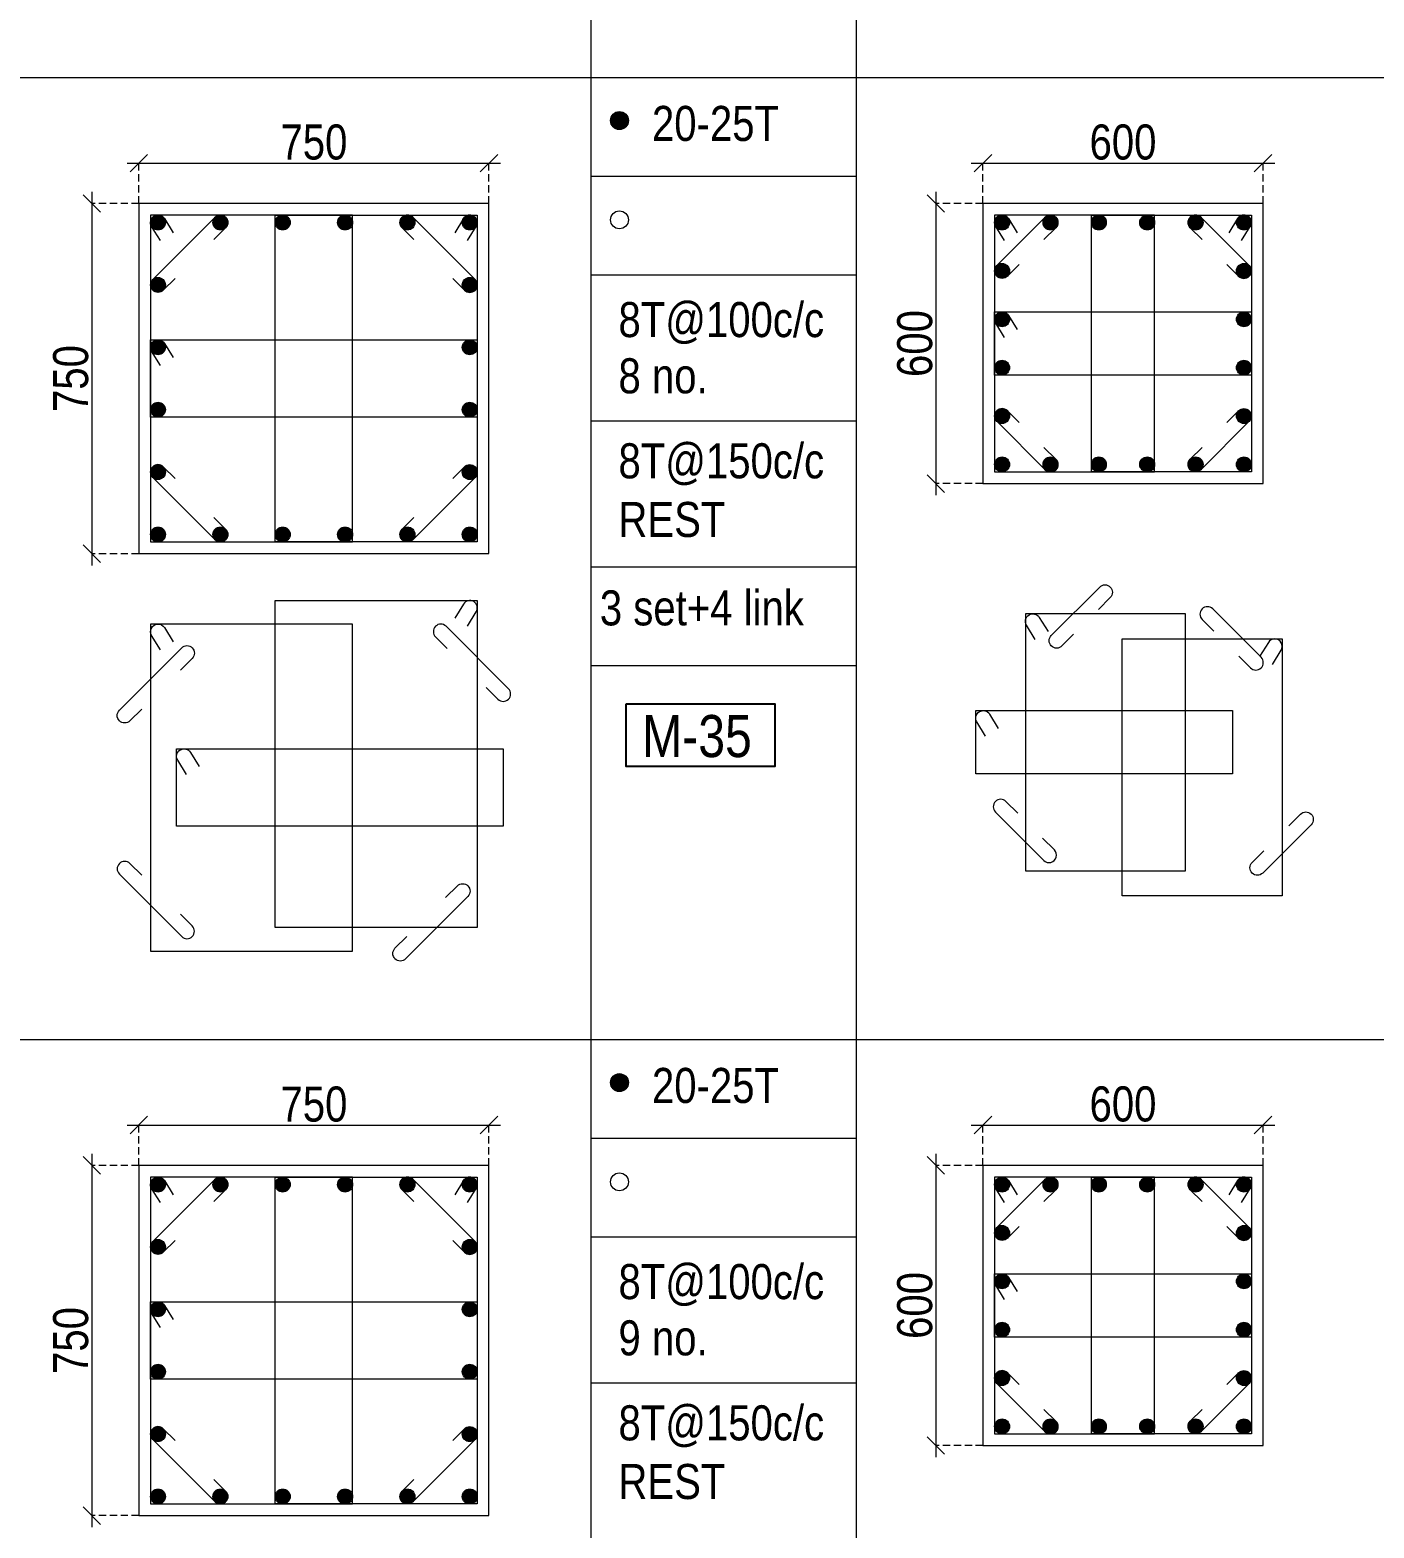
# Model space of a CAD drawing. Header units: millimetres. Extents: x 1112055 to 3390982, y -148532 to 766891.
# Drawn here: x 2113384 to 2124902, y 345047 to 357878 of the extents above; entities that cross this region are included whole.
import ezdxf
from ezdxf.enums import TextEntityAlignment as Align

# ---------------------------------------------------------------- set-up
doc = ezdxf.new("R2010")
doc.units = ezdxf.units.MM
doc.header["$PDMODE"] = 35
doc.header["$PDSIZE"] = -25
doc.linetypes.add('DASHED2', pattern=[0.375, 0.25, -0.125])
doc.linetypes.add('Hidden', pattern=[9.525, 6.35, -3.175])
for name, color, linetype, lineweight in [('B COL. SIZE DIM', 220, 'Continuous', 25), ('B COLSCH', 204, 'Continuous', 20), ('B COLUMN', 1, 'Hidden', 9), ('B STEEL', 34, 'Continuous', 15)]:
    doc.layers.add(name, color=color, linetype=linetype, lineweight=lineweight)
doc.layers.add('B TEXT', color=7, linetype='Continuous')
doc.styles.add('dim inside', font='romans.shx', dxfattribs={"width": 0.8, "height": 125})
doc.styles.add('SWINC', font='swissc.ttf')
doc.dimstyles.new('dim inside', dxfattribs={"dimtxt": 125, "dimasz": 100, "dimexe": 0, "dimexo": 0, "dimgap": 10, "dimtad": 0, "dimdec": 0, "dimzin": 0, "dimdsep": 46, "dimtxsty": 'dim inside', "dimblk": 'SMALL', "dimcen": 0.09, "dimadec": 0, "dimazin": 0, "dimtfac": 1, "dimtdec": 0, "dimtofl": 0, "dimtmove": 0, "dimatfit": 3, "dimfxl": 1, "dimtolj": 1, "dimtzin": 0, "dimarcsym": 2})

# ---------------------------------------------------------------- blocks, each defined once
blk = doc.blocks.new('_Oblique')
at = {"color": 0, "linetype": 'ByBlock', "lineweight": -2}
blk.add_line((-0.5, -0.5), (0.5, 0.5), dxfattribs=at)
blk = doc.blocks.new('*D1060')
at = {"layer": 'B COL. SIZE DIM', "color": 250, "lineweight": 9, "ltscale": 250, "transparency": 16777216}
blk.add_line((2114218, 356737), (2117418, 356737), dxfattribs=at)
at = {"layer": 'B COL. SIZE DIM', "color": 250, "linetype": 'DASHED2', "lineweight": 9, "ltscale": 250, "transparency": 16777216}
for p, q in [((2114318, 356392), (2114318, 356737)), ((2117318, 356392), (2117318, 356737))]:
    blk.add_line(p, q, dxfattribs=at)
at = {"layer": 'Defpoints', "color": 0, "ltscale": 250, "transparency": 16777216}
for p in [(2117318, 356737), (2114318, 356392), (2117318, 356392)]:
    blk.add_point(p, dxfattribs=at)
at = {"layer": 'B COL. SIZE DIM', "color": 250, "lineweight": 9, "ltscale": 250, "transparency": 16777216, "xscale": 150, "yscale": 150, "zscale": 150, "rotation": 180}
blk.add_blockref('_Oblique', (2114318, 356737), dxfattribs=at)
at = {"layer": 'B COL. SIZE DIM', "color": 250, "lineweight": 9, "ltscale": 250, "transparency": 16777216, "xscale": 150, "yscale": 150, "zscale": 150}
blk.add_blockref('_Oblique', (2117318, 356737), dxfattribs=at)
at = {"layer": 'B COL. SIZE DIM', "color": 6, "ltscale": 250, "transparency": 16777216, "insert": (2115818, 356916), "char_height": 300, "attachment_point": 5, "style": 'SWINC'}
blk.add_mtext('\\A1;750', dxfattribs=at)
blk = doc.blocks.new('*D1061')
at = {"layer": 'B COL. SIZE DIM', "color": 250, "lineweight": 9, "ltscale": 250, "transparency": 16777216}
blk.add_line((2113914, 356492), (2113914, 353292), dxfattribs=at)
at = {"layer": 'B COL. SIZE DIM', "color": 250, "linetype": 'DASHED2', "lineweight": 9, "ltscale": 250, "transparency": 16777216}
for p, q in [((2114318, 356392), (2113914, 356392)), ((2114318, 353392), (2113914, 353392))]:
    blk.add_line(p, q, dxfattribs=at)
at = {"layer": 'Defpoints', "color": 0, "ltscale": 250, "transparency": 16777216}
for p in [(2114318, 356392), (2113914, 353392), (2114318, 353392)]:
    blk.add_point(p, dxfattribs=at)
at = {"layer": 'B COL. SIZE DIM', "color": 250, "lineweight": 9, "ltscale": 250, "transparency": 16777216, "xscale": 150, "yscale": 150, "zscale": 150}
for p, rotation in [((2113914, 356392), 90), ((2113914, 353392), 270)]:
    blk.add_blockref('_Oblique', p, dxfattribs=dict(at, rotation=rotation))
at = {"layer": 'B COL. SIZE DIM', "color": 6, "ltscale": 250, "transparency": 16777216, "insert": (2113735, 354892), "char_height": 300, "attachment_point": 5, "rotation": 90, "style": 'SWINC'}
blk.add_mtext('\\A1;750', dxfattribs=at)
blk = doc.blocks.new('*D1064')
at = {"layer": 'B COL. SIZE DIM', "color": 250, "lineweight": 9, "ltscale": 250, "transparency": 16777216}
blk.add_line((2114218, 348498), (2117418, 348498), dxfattribs=at)
at = {"layer": 'B COL. SIZE DIM', "color": 250, "linetype": 'DASHED2', "lineweight": 9, "ltscale": 250, "transparency": 16777216}
for p, q in [((2114318, 348153), (2114318, 348498)), ((2117318, 348153), (2117318, 348498))]:
    blk.add_line(p, q, dxfattribs=at)
at = {"layer": 'Defpoints', "color": 0, "ltscale": 250, "transparency": 16777216}
for p in [(2117318, 348498), (2114318, 348153), (2117318, 348153)]:
    blk.add_point(p, dxfattribs=at)
at = {"layer": 'B COL. SIZE DIM', "color": 250, "lineweight": 9, "ltscale": 250, "transparency": 16777216, "xscale": 150, "yscale": 150, "zscale": 150, "rotation": 180}
blk.add_blockref('_Oblique', (2114318, 348498), dxfattribs=at)
at = {"layer": 'B COL. SIZE DIM', "color": 250, "lineweight": 9, "ltscale": 250, "transparency": 16777216, "xscale": 150, "yscale": 150, "zscale": 150}
blk.add_blockref('_Oblique', (2117318, 348498), dxfattribs=at)
at = {"layer": 'B COL. SIZE DIM', "color": 6, "ltscale": 250, "transparency": 16777216, "insert": (2115818, 348676), "char_height": 300, "attachment_point": 5, "style": 'SWINC'}
blk.add_mtext('\\A1;750', dxfattribs=at)
blk = doc.blocks.new('*D1065')
at = {"layer": 'B COL. SIZE DIM', "color": 250, "lineweight": 9, "ltscale": 250, "transparency": 16777216}
blk.add_line((2113914, 348253), (2113914, 345053), dxfattribs=at)
at = {"layer": 'B COL. SIZE DIM', "color": 250, "linetype": 'DASHED2', "lineweight": 9, "ltscale": 250, "transparency": 16777216}
for p, q in [((2114318, 348153), (2113914, 348153)), ((2114318, 345153), (2113914, 345153))]:
    blk.add_line(p, q, dxfattribs=at)
at = {"layer": 'Defpoints', "color": 0, "ltscale": 250, "transparency": 16777216}
for p in [(2114318, 348153), (2113914, 345153), (2114318, 345153)]:
    blk.add_point(p, dxfattribs=at)
at = {"layer": 'B COL. SIZE DIM', "color": 250, "lineweight": 9, "ltscale": 250, "transparency": 16777216, "xscale": 150, "yscale": 150, "zscale": 150}
for p, rotation in [((2113914, 348153), 90), ((2113914, 345153), 270)]:
    blk.add_blockref('_Oblique', p, dxfattribs=dict(at, rotation=rotation))
at = {"layer": 'B COL. SIZE DIM', "color": 6, "ltscale": 250, "transparency": 16777216, "insert": (2113735, 346653), "char_height": 300, "attachment_point": 5, "rotation": 90, "style": 'SWINC'}
blk.add_mtext('\\A1;750', dxfattribs=at)
blk = doc.blocks.new('*D1070')
at = {"layer": 'B COL. SIZE DIM', "color": 250, "lineweight": 9, "ltscale": 250, "transparency": 16777216}
blk.add_line((2121451, 348498), (2124051, 348498), dxfattribs=at)
at = {"layer": 'B COL. SIZE DIM', "color": 250, "linetype": 'DASHED2', "lineweight": 9, "ltscale": 250, "transparency": 16777216}
for p, q in [((2121551, 348153), (2121551, 348498)), ((2123951, 348153), (2123951, 348498))]:
    blk.add_line(p, q, dxfattribs=at)
at = {"layer": 'Defpoints', "color": 0, "ltscale": 250, "transparency": 16777216}
for p in [(2123951, 348498), (2121551, 348153), (2123951, 348153)]:
    blk.add_point(p, dxfattribs=at)
at = {"layer": 'B COL. SIZE DIM', "color": 250, "lineweight": 9, "ltscale": 250, "transparency": 16777216, "xscale": 150, "yscale": 150, "zscale": 150, "rotation": 180}
blk.add_blockref('_Oblique', (2121551, 348498), dxfattribs=at)
at = {"layer": 'B COL. SIZE DIM', "color": 250, "lineweight": 9, "ltscale": 250, "transparency": 16777216, "xscale": 150, "yscale": 150, "zscale": 150}
blk.add_blockref('_Oblique', (2123951, 348498), dxfattribs=at)
at = {"layer": 'B COL. SIZE DIM', "color": 6, "ltscale": 250, "transparency": 16777216, "insert": (2122751, 348677), "char_height": 300, "attachment_point": 5, "style": 'SWINC'}
blk.add_mtext('\\A1;600', dxfattribs=at)
blk = doc.blocks.new('*D1071')
at = {"layer": 'B COL. SIZE DIM', "color": 250, "lineweight": 9, "ltscale": 250, "transparency": 16777216}
blk.add_line((2121147, 348253), (2121147, 345653), dxfattribs=at)
at = {"layer": 'B COL. SIZE DIM', "color": 250, "linetype": 'DASHED2', "lineweight": 9, "ltscale": 250, "transparency": 16777216}
for p, q in [((2121551, 348153), (2121147, 348153)), ((2121551, 345753), (2121147, 345753))]:
    blk.add_line(p, q, dxfattribs=at)
at = {"layer": 'Defpoints', "color": 0, "ltscale": 250, "transparency": 16777216}
for p in [(2121551, 348153), (2121147, 345753), (2121551, 345753)]:
    blk.add_point(p, dxfattribs=at)
at = {"layer": 'B COL. SIZE DIM', "color": 250, "lineweight": 9, "ltscale": 250, "transparency": 16777216, "xscale": 150, "yscale": 150, "zscale": 150}
for p, rotation in [((2121147, 348153), 90), ((2121147, 345753), 270)]:
    blk.add_blockref('_Oblique', p, dxfattribs=dict(at, rotation=rotation))
at = {"layer": 'B COL. SIZE DIM', "color": 6, "ltscale": 250, "transparency": 16777216, "insert": (2120968, 346953), "char_height": 300, "attachment_point": 5, "rotation": 90, "style": 'SWINC'}
blk.add_mtext('\\A1;600', dxfattribs=at)
blk = doc.blocks.new('*D1066')
at = {"layer": 'B COL. SIZE DIM', "color": 250, "lineweight": 9, "ltscale": 250, "transparency": 16777216}
blk.add_line((2121451, 356737), (2124051, 356737), dxfattribs=at)
at = {"layer": 'B COL. SIZE DIM', "color": 250, "linetype": 'DASHED2', "lineweight": 9, "ltscale": 250, "transparency": 16777216}
for p, q in [((2121551, 356392), (2121551, 356737)), ((2123951, 356392), (2123951, 356737))]:
    blk.add_line(p, q, dxfattribs=at)
at = {"layer": 'Defpoints', "color": 0, "ltscale": 250, "transparency": 16777216}
for p in [(2123951, 356737), (2121551, 356392), (2123951, 356392)]:
    blk.add_point(p, dxfattribs=at)
at = {"layer": 'B COL. SIZE DIM', "color": 250, "lineweight": 9, "ltscale": 250, "transparency": 16777216, "xscale": 150, "yscale": 150, "zscale": 150, "rotation": 180}
blk.add_blockref('_Oblique', (2121551, 356737), dxfattribs=at)
at = {"layer": 'B COL. SIZE DIM', "color": 250, "lineweight": 9, "ltscale": 250, "transparency": 16777216, "xscale": 150, "yscale": 150, "zscale": 150}
blk.add_blockref('_Oblique', (2123951, 356737), dxfattribs=at)
at = {"layer": 'B COL. SIZE DIM', "color": 6, "ltscale": 250, "transparency": 16777216, "insert": (2122751, 356916), "char_height": 300, "attachment_point": 5, "style": 'SWINC'}
blk.add_mtext('\\A1;600', dxfattribs=at)
blk = doc.blocks.new('*D1067')
at = {"layer": 'B COL. SIZE DIM', "color": 250, "lineweight": 9, "ltscale": 250, "transparency": 16777216}
blk.add_line((2121147, 356492), (2121147, 353892), dxfattribs=at)
at = {"layer": 'B COL. SIZE DIM', "color": 250, "linetype": 'DASHED2', "lineweight": 9, "ltscale": 250, "transparency": 16777216}
for p, q in [((2121551, 356392), (2121147, 356392)), ((2121551, 353992), (2121147, 353992))]:
    blk.add_line(p, q, dxfattribs=at)
at = {"layer": 'Defpoints', "color": 0, "ltscale": 250, "transparency": 16777216}
for p in [(2121551, 356392), (2121147, 353992), (2121551, 353992)]:
    blk.add_point(p, dxfattribs=at)
at = {"layer": 'B COL. SIZE DIM', "color": 250, "lineweight": 9, "ltscale": 250, "transparency": 16777216, "xscale": 150, "yscale": 150, "zscale": 150}
for p, rotation in [((2121147, 356392), 90), ((2121147, 353992), 270)]:
    blk.add_blockref('_Oblique', p, dxfattribs=dict(at, rotation=rotation))
at = {"layer": 'B COL. SIZE DIM', "color": 6, "ltscale": 250, "transparency": 16777216, "insert": (2120968, 355192), "char_height": 300, "attachment_point": 5, "rotation": 90, "style": 'SWINC'}
blk.add_mtext('\\A1;600', dxfattribs=at)

msp = doc.modelspace()

# ---------------------------------------------------------------- hatches: boundary and pattern name
at = {"layer": 'B STEEL', "lineweight": 9, "ltscale": 0.5}
h = msp.add_hatch(color=34, dxfattribs=at)
edge = h.paths.add_edge_path()
edge.add_arc((2118436, 357101.6), 76.8, 0, 360)
h = msp.add_hatch(color=34, dxfattribs=at)
edge = h.paths.add_edge_path()
edge.add_arc((2114481.7, 356228.4), 64, 0, 360)
at = {"layer": 'B STEEL'}
h = msp.add_hatch(color=34, dxfattribs=at)
edge = h.paths.add_edge_path()
edge.add_arc((2115016.1, 356228.4), 64, 0, 360)
h = msp.add_hatch(color=34, dxfattribs=at)
edge = h.paths.add_edge_path()
edge.add_arc((2115550.4, 356228.4), 64, 0, 360)
h = msp.add_hatch(color=34, dxfattribs=at)
edge = h.paths.add_edge_path()
edge.add_arc((2116084.8, 356228.4), 64, 0, 360)
h = msp.add_hatch(color=34, dxfattribs=at)
edge = h.paths.add_edge_path()
edge.add_arc((2116619.2, 356228.4), 64, 0, 360)
at = {"layer": 'B STEEL', "lineweight": 9, "ltscale": 0.5}
h = msp.add_hatch(color=34, dxfattribs=at)
edge = h.paths.add_edge_path()
edge.add_arc((2117153.6, 356228.4), 64, 180, 540, ccw=False)
h = msp.add_hatch(color=34, dxfattribs=at)
edge = h.paths.add_edge_path()
edge.add_arc((2121715.2, 356228.4), 64, 0, 360)
h = msp.add_hatch(color=34, dxfattribs=at)
edge = h.paths.add_edge_path()
edge.add_arc((2122129.6, 356228.4), 64, 180, 540, ccw=False)
at = {"layer": 'B STEEL'}
h = msp.add_hatch(color=34, dxfattribs=at)
edge = h.paths.add_edge_path()
edge.add_arc((2122544, 356228.4), 64, 0, 360)
h = msp.add_hatch(color=34, dxfattribs=at)
edge = h.paths.add_edge_path()
edge.add_arc((2122958.4, 356228.4), 64, 0, 360)
at = {"layer": 'B STEEL', "lineweight": 9, "ltscale": 0.5}
h = msp.add_hatch(color=34, dxfattribs=at)
edge = h.paths.add_edge_path()
edge.add_arc((2123372.8, 356228.4), 64, 180, 540, ccw=False)
h = msp.add_hatch(color=34, dxfattribs=at)
edge = h.paths.add_edge_path()
edge.add_arc((2123787.2, 356228.4), 64, 180, 540, ccw=False)
h = msp.add_hatch(color=34, dxfattribs=at)
edge = h.paths.add_edge_path()
edge.add_arc((2121715.2, 355814), 64, 0, 360)
h = msp.add_hatch(color=34, dxfattribs=at)
edge = h.paths.add_edge_path()
edge.add_arc((2123787.2, 355814), 64, 180, 540, ccw=False)
at = {"layer": 'B STEEL'}
h = msp.add_hatch(color=34, dxfattribs=at)
edge = h.paths.add_edge_path()
edge.add_arc((2114481.7, 355694), 64, 0, 360)
h = msp.add_hatch(color=34, dxfattribs=at)
edge = h.paths.add_edge_path()
edge.add_arc((2117153.6, 355694), 64, 0, 360)
h = msp.add_hatch(color=34, dxfattribs=at)
edge = h.paths.add_edge_path()
edge.add_arc((2121715.2, 355399.6), 64, 0, 360)
h = msp.add_hatch(color=34, dxfattribs=at)
edge = h.paths.add_edge_path()
edge.add_arc((2123787.2, 355399.6), 64, 0, 360)
h = msp.add_hatch(color=34, dxfattribs=at)
edge = h.paths.add_edge_path()
edge.add_arc((2114481.7, 355159.6), 64, 0, 360)
h = msp.add_hatch(color=34, dxfattribs=at)
edge = h.paths.add_edge_path()
edge.add_arc((2117153.6, 355159.6), 64, 0, 360)
h = msp.add_hatch(color=34, dxfattribs=at)
edge = h.paths.add_edge_path()
edge.add_arc((2121715.2, 354985.2), 64, 0, 360)
h = msp.add_hatch(color=34, dxfattribs=at)
edge = h.paths.add_edge_path()
edge.add_arc((2123787.2, 354985.2), 64, 0, 360)
h = msp.add_hatch(color=34, dxfattribs=at)
edge = h.paths.add_edge_path()
edge.add_arc((2114481.7, 354625.2), 64, 0, 360)
h = msp.add_hatch(color=34, dxfattribs=at)
edge = h.paths.add_edge_path()
edge.add_arc((2117153.6, 354625.2), 64, 0, 360)
at = {"layer": 'B STEEL', "lineweight": 9, "ltscale": 0.5}
h = msp.add_hatch(color=34, dxfattribs=at)
edge = h.paths.add_edge_path()
edge.add_arc((2121715.2, 354570.8), 64, 0, 360)
h = msp.add_hatch(color=34, dxfattribs=at)
edge = h.paths.add_edge_path()
edge.add_arc((2123787.2, 354570.8), 64, 180, 540, ccw=False)
at = {"layer": 'B STEEL'}
h = msp.add_hatch(color=34, dxfattribs=at)
edge = h.paths.add_edge_path()
edge.add_arc((2114481.7, 354090.8), 64, 0, 360)
h = msp.add_hatch(color=34, dxfattribs=at)
edge = h.paths.add_edge_path()
edge.add_arc((2117153.6, 354090.8), 64, 0, 360)
at = {"layer": 'B STEEL', "lineweight": 9, "ltscale": 0.5}
h = msp.add_hatch(color=34, dxfattribs=at)
edge = h.paths.add_edge_path()
edge.add_arc((2121715.2, 354156.4), 64, 0, 360, ccw=False)
h = msp.add_hatch(color=34, dxfattribs=at)
edge = h.paths.add_edge_path()
edge.add_arc((2122129.6, 354156.4), 64, -180, 180)
at = {"layer": 'B STEEL'}
h = msp.add_hatch(color=34, dxfattribs=at)
edge = h.paths.add_edge_path()
edge.add_arc((2122544, 354156.4), 64, 0, 360)
h = msp.add_hatch(color=34, dxfattribs=at)
edge = h.paths.add_edge_path()
edge.add_arc((2122958.4, 354156.4), 64, 0, 360)
at = {"layer": 'B STEEL', "lineweight": 9, "ltscale": 0.5}
h = msp.add_hatch(color=34, dxfattribs=at)
edge = h.paths.add_edge_path()
edge.add_arc((2123372.8, 354156.4), 64, -180, 180)
h = msp.add_hatch(color=34, dxfattribs=at)
edge = h.paths.add_edge_path()
edge.add_arc((2123787.2, 354156.4), 64, -180, 180)
h = msp.add_hatch(color=34, dxfattribs=at)
edge = h.paths.add_edge_path()
edge.add_arc((2114481.7, 353556.4), 64, 0, 360, ccw=False)
at = {"layer": 'B STEEL'}
h = msp.add_hatch(color=34, dxfattribs=at)
edge = h.paths.add_edge_path()
edge.add_arc((2115016.1, 353556.4), 64, 0, 360)
h = msp.add_hatch(color=34, dxfattribs=at)
edge = h.paths.add_edge_path()
edge.add_arc((2115550.4, 353556.4), 64, 0, 360)
h = msp.add_hatch(color=34, dxfattribs=at)
edge = h.paths.add_edge_path()
edge.add_arc((2116084.8, 353556.4), 64, 0, 360)
h = msp.add_hatch(color=34, dxfattribs=at)
edge = h.paths.add_edge_path()
edge.add_arc((2116619.2, 353556.4), 64, 0, 360)
at = {"layer": 'B STEEL', "lineweight": 9, "ltscale": 0.5}
h = msp.add_hatch(color=34, dxfattribs=at)
edge = h.paths.add_edge_path()
edge.add_arc((2117153.6, 353556.4), 64, -180, 180)
h = msp.add_hatch(color=34, dxfattribs=at)
edge = h.paths.add_edge_path()
edge.add_arc((2118436, 348861.8), 76.8, 0, 360)
h = msp.add_hatch(color=34, dxfattribs=at)
edge = h.paths.add_edge_path()
edge.add_arc((2114481.7, 347988.6), 64, 0, 360)
at = {"layer": 'B STEEL'}
h = msp.add_hatch(color=34, dxfattribs=at)
edge = h.paths.add_edge_path()
edge.add_arc((2115016.1, 347988.6), 64, 0, 360)
h = msp.add_hatch(color=34, dxfattribs=at)
edge = h.paths.add_edge_path()
edge.add_arc((2115550.4, 347988.6), 64, 0, 360)
h = msp.add_hatch(color=34, dxfattribs=at)
edge = h.paths.add_edge_path()
edge.add_arc((2116084.8, 347988.6), 64, 0, 360)
h = msp.add_hatch(color=34, dxfattribs=at)
edge = h.paths.add_edge_path()
edge.add_arc((2116619.2, 347988.6), 64, 0, 360)
at = {"layer": 'B STEEL', "lineweight": 9, "ltscale": 0.5}
h = msp.add_hatch(color=34, dxfattribs=at)
edge = h.paths.add_edge_path()
edge.add_arc((2117153.6, 347988.6), 64, 180, 540, ccw=False)
h = msp.add_hatch(color=34, dxfattribs=at)
edge = h.paths.add_edge_path()
edge.add_arc((2121715.2, 347988.6), 64, 0, 360)
h = msp.add_hatch(color=34, dxfattribs=at)
edge = h.paths.add_edge_path()
edge.add_arc((2122129.6, 347988.6), 64, 180, 540, ccw=False)
at = {"layer": 'B STEEL'}
h = msp.add_hatch(color=34, dxfattribs=at)
edge = h.paths.add_edge_path()
edge.add_arc((2122544, 347988.6), 64, 0, 360)
h = msp.add_hatch(color=34, dxfattribs=at)
edge = h.paths.add_edge_path()
edge.add_arc((2122958.4, 347988.6), 64, 0, 360)
at = {"layer": 'B STEEL', "lineweight": 9, "ltscale": 0.5}
h = msp.add_hatch(color=34, dxfattribs=at)
edge = h.paths.add_edge_path()
edge.add_arc((2123372.8, 347988.6), 64, 180, 540, ccw=False)
h = msp.add_hatch(color=34, dxfattribs=at)
edge = h.paths.add_edge_path()
edge.add_arc((2123787.2, 347988.6), 64, 180, 540, ccw=False)
h = msp.add_hatch(color=34, dxfattribs=at)
edge = h.paths.add_edge_path()
edge.add_arc((2121715.2, 347574.2), 64, 0, 360)
h = msp.add_hatch(color=34, dxfattribs=at)
edge = h.paths.add_edge_path()
edge.add_arc((2123787.2, 347574.2), 64, 180, 540, ccw=False)
at = {"layer": 'B STEEL'}
h = msp.add_hatch(color=34, dxfattribs=at)
edge = h.paths.add_edge_path()
edge.add_arc((2114481.7, 347454.2), 64, 0, 360)
h = msp.add_hatch(color=34, dxfattribs=at)
edge = h.paths.add_edge_path()
edge.add_arc((2117153.6, 347454.2), 64, 0, 360)
h = msp.add_hatch(color=34, dxfattribs=at)
edge = h.paths.add_edge_path()
edge.add_arc((2121715.2, 347159.8), 64, 0, 360)
h = msp.add_hatch(color=34, dxfattribs=at)
edge = h.paths.add_edge_path()
edge.add_arc((2123787.2, 347159.8), 64, 0, 360)
h = msp.add_hatch(color=34, dxfattribs=at)
edge = h.paths.add_edge_path()
edge.add_arc((2114481.7, 346919.8), 64, 0, 360)
h = msp.add_hatch(color=34, dxfattribs=at)
edge = h.paths.add_edge_path()
edge.add_arc((2117153.6, 346919.8), 64, 0, 360)
h = msp.add_hatch(color=34, dxfattribs=at)
edge = h.paths.add_edge_path()
edge.add_arc((2121715.2, 346745.4), 64, 0, 360)
h = msp.add_hatch(color=34, dxfattribs=at)
edge = h.paths.add_edge_path()
edge.add_arc((2123787.2, 346745.4), 64, 0, 360)
h = msp.add_hatch(color=34, dxfattribs=at)
edge = h.paths.add_edge_path()
edge.add_arc((2114481.7, 346385.4), 64, 0, 360)
h = msp.add_hatch(color=34, dxfattribs=at)
edge = h.paths.add_edge_path()
edge.add_arc((2117153.6, 346385.4), 64, 0, 360)
at = {"layer": 'B STEEL', "lineweight": 9, "ltscale": 0.5}
h = msp.add_hatch(color=34, dxfattribs=at)
edge = h.paths.add_edge_path()
edge.add_arc((2121715.2, 346331), 64, 0, 360)
h = msp.add_hatch(color=34, dxfattribs=at)
edge = h.paths.add_edge_path()
edge.add_arc((2123787.2, 346331), 64, 180, 540, ccw=False)
h = msp.add_hatch(color=34, dxfattribs=at)
edge = h.paths.add_edge_path()
edge.add_arc((2121715.2, 345916.6), 64, 0, 360, ccw=False)
h = msp.add_hatch(color=34, dxfattribs=at)
edge = h.paths.add_edge_path()
edge.add_arc((2122129.6, 345916.6), 64, -180, 180)
at = {"layer": 'B STEEL'}
h = msp.add_hatch(color=34, dxfattribs=at)
edge = h.paths.add_edge_path()
edge.add_arc((2122544, 345916.6), 64, 0, 360)
h = msp.add_hatch(color=34, dxfattribs=at)
edge = h.paths.add_edge_path()
edge.add_arc((2122958.4, 345916.6), 64, 0, 360)
at = {"layer": 'B STEEL', "lineweight": 9, "ltscale": 0.5}
h = msp.add_hatch(color=34, dxfattribs=at)
edge = h.paths.add_edge_path()
edge.add_arc((2123372.8, 345916.6), 64, -180, 180)
h = msp.add_hatch(color=34, dxfattribs=at)
edge = h.paths.add_edge_path()
edge.add_arc((2123787.2, 345916.6), 64, -180, 180)
at = {"layer": 'B STEEL'}
h = msp.add_hatch(color=34, dxfattribs=at)
edge = h.paths.add_edge_path()
edge.add_arc((2114481.7, 345851), 64, 0, 360)
h = msp.add_hatch(color=34, dxfattribs=at)
edge = h.paths.add_edge_path()
edge.add_arc((2117153.6, 345851), 64, 0, 360)
at = {"layer": 'B STEEL', "lineweight": 9, "ltscale": 0.5}
h = msp.add_hatch(color=34, dxfattribs=at)
edge = h.paths.add_edge_path()
edge.add_arc((2114481.7, 345316.6), 64, 0, 360, ccw=False)
at = {"layer": 'B STEEL'}
h = msp.add_hatch(color=34, dxfattribs=at)
edge = h.paths.add_edge_path()
edge.add_arc((2115016.1, 345316.6), 64, 0, 360)
h = msp.add_hatch(color=34, dxfattribs=at)
edge = h.paths.add_edge_path()
edge.add_arc((2115550.4, 345316.6), 64, 0, 360)
h = msp.add_hatch(color=34, dxfattribs=at)
edge = h.paths.add_edge_path()
edge.add_arc((2116084.8, 345316.6), 64, 0, 360)
h = msp.add_hatch(color=34, dxfattribs=at)
edge = h.paths.add_edge_path()
edge.add_arc((2116619.2, 345316.6), 64, 0, 360)
at = {"layer": 'B STEEL', "lineweight": 9, "ltscale": 0.5}
h = msp.add_hatch(color=34, dxfattribs=at)
edge = h.paths.add_edge_path()
edge.add_arc((2117153.6, 345316.6), 64, -180, 180)

# ---------------------------------------------------------------- linework, layer by layer
at = {"layer": 'B COLSCH', "color": 250, "lineweight": 0}
for p, q in [((2118189.7, 382189.4), (2118189.7, 332750.4)), ((2120464.1, 382189.4), (2120464.1, 323875.2)), ((2087620, 357469.9), (2216655.7, 357469.9)), ((2118189.7, 356624.9), (2120464.1, 356624.9)), ((2118189.7, 355779.9), (2120464.1, 355779.9)), ((2118189.7, 354530.1), (2120464.1, 354530.1)), ((2118189.7, 353280.4), (2120464.1, 353280.4)), ((2118189.7, 352435.4), (2120464.1, 352435.4)), ((2087620, 349230.1), (2216655.7, 349230.1)), ((2118189.7, 348385.1), (2120464.1, 348385.1)), ((2118189.7, 347540.1), (2120464.1, 347540.1)), ((2118189.7, 346290.3), (2120464.1, 346290.3))]:
    msp.add_line(p, q, dxfattribs=at)
at = {"layer": 'B COLUMN', "color": 1, "linetype": 'ByBlock', "lineweight": 20}
for points in [[(2114317.6, 353392.4), (2117317.6, 353392.4), (2117317.6, 356392.4), (2114317.6, 356392.4)], [(2121551.2, 353992.4), (2123951.2, 353992.4), (2123951.2, 356392.4), (2121551.2, 356392.4)], [(2114317.6, 345152.6), (2117317.6, 345152.6), (2117317.6, 348152.6), (2114317.6, 348152.6)], [(2121551.2, 345752.6), (2123951.2, 345752.6), (2123951.2, 348152.6), (2121551.2, 348152.6)]]:
    msp.add_lwpolyline(points, close=True, dxfattribs=at)
at = {"layer": 'B STEEL', "color": 34, "lineweight": 9, "ltscale": 0.5}
for points in [[(2114417.6, 353492.4), (2116148.9, 353492.4), (2116148.9, 356292.4), (2114417.6, 356292.4)], [(2117217.6, 353492.4), (2115486.4, 353492.4), (2115486.4, 356292.4), (2117217.6, 356292.4)], [(2121651.2, 354092.4), (2123022.4, 354092.4), (2123022.4, 356292.4), (2121651.2, 356292.4)], [(2123851.2, 354092.4), (2122480, 354092.4), (2122480, 356292.4), (2123851.2, 356292.4)], [(2121651.2, 355463.6), (2123851.2, 355463.6), (2123851.2, 354921.2), (2121651.2, 354921.2)], [(2114417.6, 355223.6), (2117217.6, 355223.6), (2117217.6, 354561.2), (2114417.6, 354561.2)], [(2117217.6, 350191.2), (2115486.4, 350191.2), (2115486.4, 352991.2), (2117217.6, 352991.2)], [(2121915.2, 350676.8), (2123286.4, 350676.8), (2123286.4, 352876.8), (2121915.2, 352876.8)], [(2114417.6, 349988.9), (2116148.9, 349988.9), (2116148.9, 352788.9), (2114417.6, 352788.9)], [(2124115.2, 350462.3), (2122744, 350462.3), (2122744, 352662.3), (2124115.2, 352662.3)], [(2121489.3, 352048.1), (2123689.3, 352048.1), (2123689.3, 351505.6), (2121489.3, 351505.6)], [(2114640.8, 351720.1), (2117440.8, 351720.1), (2117440.8, 351057.6), (2114640.8, 351057.6)], [(2114417.6, 345252.6), (2116148.9, 345252.6), (2116148.9, 348052.6), (2114417.6, 348052.6)], [(2117217.6, 345252.6), (2115486.4, 345252.6), (2115486.4, 348052.6), (2117217.6, 348052.6)], [(2121651.2, 345852.6), (2123022.4, 345852.6), (2123022.4, 348052.6), (2121651.2, 348052.6)], [(2123851.2, 345852.6), (2122480, 345852.6), (2122480, 348052.6), (2123851.2, 348052.6)], [(2121651.2, 347223.8), (2123851.2, 347223.8), (2123851.2, 346681.4), (2121651.2, 346681.4)], [(2114417.6, 346983.8), (2117217.6, 346983.8), (2117217.6, 346321.4), (2114417.6, 346321.4)]]:
    msp.add_lwpolyline(points, close=True, dxfattribs=at)
for points in [[(2114501.9, 356073.4), (2114427.1, 356194.9, -1), (2114536.2, 356262), (2114611, 356140.5)], [(2114627.8, 355749.6), (2114526.9, 355648.8, -1), (2114436.4, 355739.3), (2114970.8, 356273.7, -1), (2115061.3, 356183.1), (2114960.5, 356082.3)], [(2117007.5, 355749.6), (2117108.4, 355648.8, 1), (2117198.9, 355739.3), (2116664.5, 356273.7, 1), (2116574, 356183.1), (2116674.8, 356082.3)], [(2117133.4, 356073.4), (2117208.1, 356194.9, 1), (2117099.1, 356262), (2117024.3, 356140.5)], [(2121735.5, 356073.4), (2121660.7, 356194.9, -1), (2121769.7, 356262), (2121844.5, 356140.5)], [(2121861.3, 355869.6), (2121760.5, 355768.8, -1), (2121669.9, 355859.3), (2122084.3, 356273.7, -1), (2122174.9, 356183.1), (2122074, 356082.3)], [(2123641, 355869.6), (2123741.9, 355768.8, 1), (2123832.4, 355859.3), (2123418, 356273.7, 1), (2123327.5, 356183.1), (2123428.4, 356082.3)], [(2123766.9, 356073.4), (2123841.7, 356194.9, 1), (2123732.7, 356262), (2123657.9, 356140.5)], [(2121735.5, 355244.6), (2121660.7, 355366.1, -1), (2121769.7, 355433.2), (2121844.5, 355311.7)], [(2114501.9, 355004.6), (2114427.1, 355126.1, -1), (2114536.2, 355193.2), (2114611, 355071.7)], [(2121861.3, 354515.2), (2121760.5, 354616.1, 1), (2121669.9, 354525.6), (2122084.3, 354111.2, 1), (2122174.9, 354201.7), (2122074, 354302.6)], [(2123641, 354515.2), (2123741.9, 354616.1, -1), (2123832.4, 354525.6), (2123418, 354111.2, -1), (2123327.5, 354201.7), (2123428.4, 354302.6)], [(2114627.8, 354035.2), (2114526.9, 354136.1, 1), (2114436.4, 354045.6), (2114970.8, 353511.2, 1), (2115061.3, 353601.7), (2114960.5, 353702.6)], [(2117007.5, 354035.2), (2117108.4, 354136.1, -1), (2117198.9, 354045.6), (2116664.5, 353511.2, -1), (2116574, 353601.7), (2116674.8, 353702.6)], [(2122328.3, 352702.3), (2122227.4, 352601.4, -1), (2122136.9, 352691.9), (2122551.3, 353106.3, -1), (2122641.8, 353015.8), (2122540.9, 352914.9)], [(2117133.4, 352772.2), (2117208.1, 352893.7, 1), (2117099.1, 352960.8), (2117024.3, 352839.3)], [(2121999.5, 352657.8), (2121924.7, 352779.3, -1), (2122033.7, 352846.4), (2122108.5, 352724.9)], [(2123742.9, 352514.8), (2123843.8, 352413.9, 1), (2123934.3, 352504.4), (2123519.9, 352918.8, 1), (2123429.4, 352828.3), (2123530.2, 352727.4)], [(2114501.9, 352569.8), (2114427.1, 352691.3, -1), (2114536.2, 352758.4), (2114611, 352636.9)], [(2117293.4, 352246), (2117394.3, 352145.2, 1), (2117484.8, 352235.7), (2116950.4, 352770.1, 1), (2116859.9, 352679.6), (2116960.8, 352578.7)], [(2114341.9, 352061.5), (2114241, 351960.6, -1), (2114150.4, 352051.1), (2114684.8, 352585.5, -1), (2114775.4, 352495), (2114674.5, 352394.1)], [(2124030.9, 352443.2), (2124105.7, 352564.7, 1), (2123996.6, 352631.8), (2123921.9, 352510.3)], [(2121573.5, 351829), (2121498.8, 351950.5, -1), (2121607.8, 352017.6), (2121682.6, 351896.1)], [(2114725.1, 351501), (2114650.3, 351622.5, -1), (2114759.3, 351689.6), (2114834.1, 351568.1)], [(2121849.2, 351168.6), (2121748.3, 351269.5, 1), (2121657.8, 351179), (2122072.1, 350764.6, 1), (2122162.7, 350855.1), (2122061.8, 350956)], [(2124171.4, 351060.7), (2124272.3, 351161.6, -1), (2124362.8, 351071), (2123948.5, 350656.7, -1), (2123857.9, 350747.2), (2123958.8, 350848.1)], [(2114341.9, 350637.2), (2114241, 350738, 1), (2114150.4, 350647.5), (2114684.8, 350113.1, 1), (2114775.4, 350203.6), (2114674.5, 350304.5)], [(2116946, 350446.1), (2117046.9, 350546.9, -1), (2117137.4, 350456.4), (2116603, 349922, -1), (2116512.5, 350012.5), (2116613.3, 350113.4)], [(2114501.9, 347833.5), (2114427.1, 347955, -1), (2114536.2, 348022.1), (2114611, 347900.6)], [(2114627.8, 347509.8), (2114526.9, 347408.9, -1), (2114436.4, 347499.4), (2114970.8, 348033.8, -1), (2115061.3, 347943.3), (2114960.5, 347842.4)], [(2117007.5, 347509.8), (2117108.4, 347408.9, 1), (2117198.9, 347499.4), (2116664.5, 348033.8, 1), (2116574, 347943.3), (2116674.8, 347842.4)], [(2117133.4, 347833.5), (2117208.1, 347955, 1), (2117099.1, 348022.1), (2117024.3, 347900.6)], [(2121735.5, 347833.5), (2121660.7, 347955, -1), (2121769.7, 348022.1), (2121844.5, 347900.6)], [(2121861.3, 347629.8), (2121760.5, 347528.9, -1), (2121669.9, 347619.4), (2122084.3, 348033.8, -1), (2122174.9, 347943.3), (2122074, 347842.4)], [(2123641, 347629.8), (2123741.9, 347528.9, 1), (2123832.4, 347619.4), (2123418, 348033.8, 1), (2123327.5, 347943.3), (2123428.4, 347842.4)], [(2123766.9, 347833.5), (2123841.7, 347955, 1), (2123732.7, 348022.1), (2123657.9, 347900.6)], [(2121735.5, 347004.7), (2121660.7, 347126.2, -1), (2121769.7, 347193.3), (2121844.5, 347071.9)], [(2114501.9, 346764.7), (2114427.1, 346886.2, -1), (2114536.2, 346953.3), (2114611, 346831.9)], [(2121861.3, 346275.4), (2121760.5, 346376.3, 1), (2121669.9, 346285.7), (2122084.3, 345871.3, 1), (2122174.9, 345961.9), (2122074, 346062.7)], [(2123641, 346275.4), (2123741.9, 346376.3, -1), (2123832.4, 346285.7), (2123418, 345871.3, -1), (2123327.5, 345961.9), (2123428.4, 346062.7)], [(2114627.8, 345795.4), (2114526.9, 345896.3, 1), (2114436.4, 345805.7), (2114970.8, 345271.3, 1), (2115061.3, 345361.9), (2114960.5, 345462.7)], [(2117007.5, 345795.4), (2117108.4, 345896.3, -1), (2117198.9, 345805.7), (2116664.5, 345271.3, -1), (2116574, 345361.9), (2116674.8, 345462.7)]]:
    msp.add_lwpolyline(points, format="xyb", dxfattribs=at)
for centre, radius in [((2118436, 357101.6), 76.8), ((2118436, 356251.3), 76.8), ((2114481.7, 356228.4), 64), ((2115016.1, 356228.4), 64), ((2115550.4, 356228.4), 64), ((2116084.8, 356228.4), 64), ((2116619.2, 356228.4), 64), ((2117153.6, 356228.4), 64), ((2121715.2, 356228.4), 64), ((2122129.6, 356228.4), 64), ((2122544, 356228.4), 64), ((2122958.4, 356228.4), 64), ((2123372.8, 356228.4), 64), ((2123787.2, 356228.4), 64), ((2121715.2, 355814), 64), ((2123787.2, 355814), 64), ((2114481.7, 355694), 64), ((2117153.6, 355694), 64), ((2121715.2, 355399.6), 64), ((2123787.2, 355399.6), 64), ((2114481.7, 355159.6), 64), ((2117153.6, 355159.6), 64), ((2121715.2, 354985.2), 64), ((2123787.2, 354985.2), 64), ((2114481.7, 354625.2), 64), ((2117153.6, 354625.2), 64), ((2121715.2, 354570.8), 64), ((2123787.2, 354570.8), 64), ((2114481.7, 354090.8), 64), ((2117153.6, 354090.8), 64), ((2121715.2, 354156.4), 64), ((2122129.6, 354156.4), 64), ((2122544, 354156.4), 64), ((2122958.4, 354156.4), 64), ((2123372.8, 354156.4), 64), ((2123787.2, 354156.4), 64), ((2114481.7, 353556.4), 64), ((2115016.1, 353556.4), 64), ((2115550.4, 353556.4), 64), ((2116084.8, 353556.4), 64), ((2116619.2, 353556.4), 64), ((2117153.6, 353556.4), 64), ((2118436, 348861.8), 76.8), ((2114481.7, 347988.6), 64), ((2115016.1, 347988.6), 64), ((2115550.4, 347988.6), 64), ((2116084.8, 347988.6), 64), ((2116619.2, 347988.6), 64), ((2117153.6, 347988.6), 64), ((2118436, 348011.5), 76.8), ((2121715.2, 347988.6), 64), ((2122129.6, 347988.6), 64), ((2122544, 347988.6), 64), ((2122958.4, 347988.6), 64), ((2123372.8, 347988.6), 64), ((2123787.2, 347988.6), 64), ((2121715.2, 347574.2), 64), ((2123787.2, 347574.2), 64), ((2114481.7, 347454.2), 64), ((2117153.6, 347454.2), 64), ((2121715.2, 347159.8), 64), ((2123787.2, 347159.8), 64), ((2114481.7, 346919.8), 64), ((2117153.6, 346919.8), 64), ((2121715.2, 346745.4), 64), ((2123787.2, 346745.4), 64), ((2114481.7, 346385.4), 64), ((2117153.6, 346385.4), 64), ((2121715.2, 346331), 64), ((2123787.2, 346331), 64), ((2121715.2, 345916.6), 64), ((2122129.6, 345916.6), 64), ((2122544, 345916.6), 64), ((2122958.4, 345916.6), 64), ((2123372.8, 345916.6), 64), ((2123787.2, 345916.6), 64), ((2114481.7, 345851), 64), ((2117153.6, 345851), 64), ((2114481.7, 345316.6), 64), ((2115016.1, 345316.6), 64), ((2115550.4, 345316.6), 64), ((2116084.8, 345316.6), 64), ((2116619.2, 345316.6), 64), ((2117153.6, 345316.6), 64)]:
    msp.add_circle(centre, radius, dxfattribs=at)
at = {"layer": 'B TEXT', "color": 1}
msp.add_lwpolyline([(2118493.4, 352106.3), (2119768, 352106.3), (2119768, 351568.4), (2118493.4, 351568.4)], close=True, dxfattribs=at)

# ---------------------------------------------------------------- texts
at = {"layer": 'B TEXT', "style": 'SWINC'}
for s, p in [('20-25T', (2118714.5, 356927)), ('8T@100c/c', (2118427.6, 355247.2)), ('8 no.', (2118427.6, 354765.4)), ('8T@150c/c', (2118427.6, 354037.3)), ('REST', (2118427.6, 353534.9)), ('3 set+4 link', (2118267.9, 352777.9)), ('20-25T', (2118714.5, 348687.2)), ('8T@100c/c', (2118427.6, 347007.4)), ('9 no.', (2118427.6, 346525.6)), ('8T@150c/c', (2118427.6, 345797.5)), ('REST', (2118427.6, 345295.1))]:
    msp.add_text(s, height=300, dxfattribs=at).set_placement(p)
at = {"layer": 'B TEXT', "color": 1, "style": 'SWINC'}
msp.add_text('M-35', height=360, dxfattribs=at).set_placement((2118630.8, 351541.8), align=Align.BOTTOM_LEFT)

# ---------------------------------------------------------------- dimensions: what is measured, and where the dimension line sits
at = {"layer": 'B COL. SIZE DIM', "color": 250, "ltscale": 250}
for base, p1, p2, picture, middle in [((2117317.6, 356737.4), (2114317.6, 356392.4), (2117317.6, 356392.4), '*D1060', (2115817.6, 356916.2)), ((2123951.2, 356737.4), (2121551.2, 356392.4), (2123951.2, 356392.4), '*D1066', (2122751.2, 356916.4)), ((2117317.6, 348497.5), (2114317.6, 348152.6), (2117317.6, 348152.6), '*D1064', (2115817.6, 348676.3)), ((2123951.2, 348497.5), (2121551.2, 348152.6), (2123951.2, 348152.6), '*D1070', (2122751.2, 348676.5))]:
    dim = msp.add_linear_dim(base=base, p1=p1, p2=p2, dimstyle='dim inside', override={"dimtxt": 300, "dimasz": 150, "dimgap": 25, "dimtad": 3, "dimlfac": 0.25, "dimtxsty": 'SWINC', "dimblk1": 'Oblique', "dimblk2": 'Oblique', "dimsah": 1, "dimdle": 100, "dimclrd": 250, "dimclre": 250, "dimclrt": 6, "dimfxl": 1000, "dimlwd": 9, "dimlwe": 9}, dxfattribs=at)
    dim.commit()
    dim.dimension.update_dxf_attribs({"geometry": picture, "text_midpoint": middle})
for base, p1, p2, picture, middle in [((2113913.8, 353392.4), (2114317.6, 356392.4), (2114317.6, 353392.4), '*D1061', (2113735, 354892.4)), ((2121147.3, 353992.4), (2121551.2, 356392.4), (2121551.2, 353992.4), '*D1067', (2120968.3, 355192.4)), ((2113913.8, 345152.6), (2114317.6, 348152.6), (2114317.6, 345152.6), '*D1065', (2113735, 346652.6)), ((2121147.3, 345752.6), (2121551.2, 348152.6), (2121551.2, 345752.6), '*D1071', (2120968.3, 346952.6))]:
    dim = msp.add_linear_dim(base=base, p1=p1, p2=p2, angle=90, dimstyle='dim inside', override={"dimtxt": 300, "dimasz": 150, "dimgap": 25, "dimtad": 3, "dimlfac": 0.25, "dimtxsty": 'SWINC', "dimblk1": 'Oblique', "dimblk2": 'Oblique', "dimsah": 1, "dimdle": 100, "dimclrd": 250, "dimclre": 250, "dimclrt": 6, "dimfxl": 1000, "dimlwd": 9, "dimlwe": 9}, dxfattribs=at)
    dim.commit()
    dim.dimension.update_dxf_attribs({"geometry": picture, "text_midpoint": middle})

doc.saveas('drawing.dxf')
